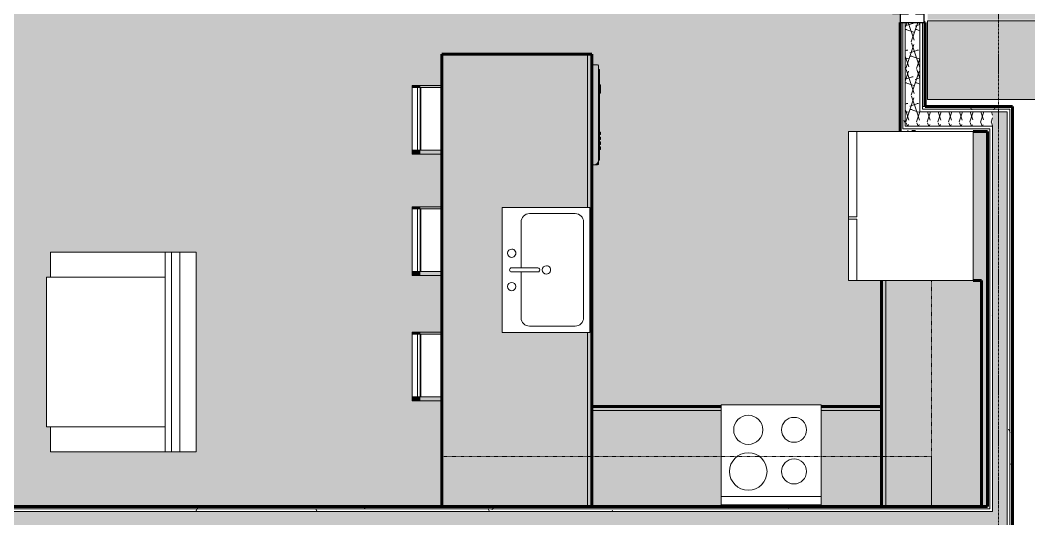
# Model space of a CAD drawing. Header units: inches. Extents: x -4105 to -1989, y 9836 to 11159.
# Drawn here: x -3716.2 to -3474, y 10550.2 to 10669.9 of the extents above; entities that cross this region are included whole.
import ezdxf

# ---------------------------------------------------------------- set-up
doc = ezdxf.new("R2010")
doc.units = ezdxf.units.IN
doc.header["$MEASUREMENT"] = 0
doc.linetypes.add('Dash', pattern=[0.25, 0.125, -0.125])
doc.linetypes.add('Grid Line 1_2_', pattern=[0.875, 0.5, -0.125, 0.125, -0.125])
for name, color, linetype, lineweight in [('0-1', 7, 'Continuous', 5), ('0-2', 7, 'Continuous', 9), ('A-AREA-PATT-4', 41, 'Continuous', 9), ('A-DOOR', 31, 'Continuous', 18), ('A-DOOR-7', 31, 'Continuous', 30), ('A-DOOR-8', 31, 'Continuous', 9), ('A-DOOR-FRAM', 31, 'Continuous', 30), ('A-FLOR', 192, 'Continuous', 18), ('A-FLOR-2', 192, 'Continuous', 5), ('A-WALL', 113, 'Continuous', 18), ('A-WALL-PATT-4', 111, 'Continuous', 9), ('I-FURN', 30, 'Continuous', 9), ('I-FURN-1', 7, 'Continuous', 9), ('I-FURN-2', 253, 'Continuous', 9), ('I-WALL', 2, 'Continuous', 18), ('I-WALL-2', 2, 'Continuous', 60), ('P-SANR-FIXT-2', 7, 'Continuous', 9), ('Q-CASE-1', 253, 'Continuous', 9), ('Q-CASE-2', 250, 'Continuous', 60), ('Q-CASE-3', 7, 'Continuous', 9), ('Q-CASE-HDLN-1', 7, 'Dash', 9), ('Q-SPCQ-1', 7, 'Continuous', 9), ('Q-SPCQ-2', 55, 'Continuous', 9), ('S-GRID-1', 1, 'Grid Line 1_2_', 9)]:
    doc.layers.add(name, color=color, linetype=linetype, lineweight=lineweight)
pattern_1 = [(0, (0, -1194), (20.48, 5.12), [0.845, -14.515, 0.845, -14.515, -81.92]), (0, (0, -1194), (20.48, 5.12), [-30.72, 0.845, -29.875, 0.845, -14.515, -35.84]), (0, (0, -1194), (20.48, 5.12), [-76.8, 0.845, -9.395, 0.845, -24.755]), (120, (7.68, -1191.44), (-14.67405, 15.1762003), [0.845, -14.515, 0.845, -14.515, -81.92]), (120, (7.68, -1191.44), (-14.67405, 15.1762003), [-30.72, 0.845, -29.875, 0.845, -14.515, -35.84]), (120, (7.68, -1191.44), (-14.67405, 15.1762003), [-76.8, 0.845, -9.395, 0.845, -24.755]), (240, (10.24, -1181.2), (-5.80595, -20.2962003), [0.845, -14.515, 0.845, -14.515, -81.92]), (240, (10.24, -1181.2), (-5.80595, -20.2962003), [-30.72, 0.845, -29.875, 0.845, -14.515, -35.84]), (240, (10.24, -1181.2), (-5.80595, -20.2962003), [-76.8, 0.845, -9.395, 0.845, -24.755])]
pattern_2 = [(161.57, (0.32, -1193.68), (-2.560496185, -0.000537386), [0, -18.214, 2.022, 0]), (18.43, (-0.32, -1193.68), (-2.560496185, 0.000537386), [0, -18.214, 2.022, 0]), (108.43, (0.32, -1193.68), (1.27922091, -6.400876726), [6.07, -14.166]), (71.57, (-0.32, -1193.68), (1.27922091, 6.400876726), [6.07, -14.166])]

# ---------------------------------------------------------------- blocks, each defined once
blk = doc.blocks.new('OD_CW_Base Cabinet - OD_CW_Base Cabinet-1862514-ENLARGED FLOOR PLAN - 3RD FLOOR PLAN - WEST')
at = {"layer": 'Q-CASE-1'}
for points in [[(109.34, 12), (0.74, 12), (0.74, 11), (37.56, 11), (37.56, 11.54), (67.56, 11.54), (67.56, 11), (109.34, 11)], [(109.34, 10.37), (109.34, 11), (67.56, 11), (67.56, -9.46), (37.56, -9.46), (37.56, 11), (0.74, 11), (0.74, -24), (109.34, -24), (109.34, -1.77)]]:
    blk.add_hatch(color=256, dxfattribs=at).paths.add_polyline_path(points, flags=0)
at = {"layer": 'Q-CASE-2'}
for p, q in [((0.74, -24), (0.74, 12)), ((0.74, 12), (109.34, 12)), ((109.34, -24), (0.74, -24))]:
    blk.add_line(p, q, dxfattribs=at)
at = {"layer": 'Q-CASE-3'}
for p, q in [((0.74, 11), (0.74, 12)), ((0.74, 12), (109.34, 12)), ((37.56, 11), (0.74, 11)), ((0.74, -24), (0.74, 11)), ((0.74, 11), (37.56, 11)), ((109.34, 11), (67.56, 11)), ((67.56, 11), (109.34, 11)), ((109.34, -24), (0.74, -24))]:
    blk.add_line(p, q, dxfattribs=at)
blk = doc.blocks.new('Refrigerator_-_Side-by-Side_6047 - 36_ X 30_-1372843-ENLARGED FLOOR PLAN - 3RD FLOOR PLAN - WEST')
at = {"layer": 'Q-SPCQ-1'}
for p, q in [((-17.88, 15.58), (17.87, 15.58)), ((-17.88, -14.42), (-17.88, 15.58)), ((-17.88, 15.58), (-3.13, 15.58)), ((-17.88, 15.58), (-17.88, 13.58)), ((-3.13, 13.58), (-3.13, 15.58)), ((-2.63, 15.58), (17.87, 15.58)), ((-2.63, 15.58), (-2.63, 13.58)), ((17.87, 15.58), (17.87, -14.42)), ((17.87, 13.58), (17.87, 15.58)), ((-3.13, 13.58), (-17.88, 13.58)), ((17.87, 13.58), (-2.63, 13.58)), ((17.87, -14.42), (-17.88, -14.42))]:
    blk.add_line(p, q, dxfattribs=at)
blk = doc.blocks.new('Range - 24_ x 24_-1372826-ENLARGED FLOOR PLAN - 3RD FLOOR PLAN - WEST')
at = {"layer": 'Q-SPCQ-1'}
for p, q in [((0, 0), (24, 0)), ((0, -24), (0, 0)), ((24, 0), (24, -24)), ((0, -22), (24, -22)), ((24, -24), (0, -24))]:
    blk.add_line(p, q, dxfattribs=at)
for centre, radius, start, end in [((6.5, -6), 3.5, 360, 180), ((17.5, -6), 3, 360, 180), ((6.5, -6), 3.5, 180, 0), ((17.5, -6), 3, 180, 0), ((6.5, -16), 4.5, 360, 180), ((17.5, -16), 3, 360, 180), ((6.5, -16), 4.5, 180, 0), ((17.5, -16), 3, 180, 0)]:
    blk.add_arc(centre, radius, start, end, dxfattribs=at)
blk = doc.blocks.new('OD_CW_Base Cabinet - OD_CW_Base Cabinet-1445614-ENLARGED FLOOR PLAN - 3RD FLOOR PLAN - WEST')
at = {"layer": 'Q-CASE-1'}
blk.add_hatch(color=256, dxfattribs=at).paths.add_polyline_path([(70.36, 24), (0.74, 24), (0.74, 1), (15.27, 1), (15.27, 23.62), (39.27, 23.62), (39.27, 1), (70.36, 1)], flags=0)
h = blk.add_hatch(color=256, dxfattribs=at)
h.paths.add_polyline_path([(39.27, 1), (39.27, 0), (70.36, 0), (70.36, 1)], flags=0)
h.paths.add_polyline_path([(0.74, 1), (0.74, 0), (15.27, 0), (15.27, 1), (8.74, 1)], flags=0)
at = {"layer": 'Q-CASE-2'}
for p, q in [((0.74, 24), (0.74, 0)), ((70.36, 0), (70.36, 24)), ((0.74, 0), (15.27, 0)), ((39.27, 0), (70.36, 0))]:
    blk.add_line(p, q, dxfattribs=at)
at = {"layer": 'Q-CASE-3'}
for p, q in [((0.74, 1), (0.74, 24)), ((70.36, 24), (70.36, 1)), ((0.74, 0), (0.74, 1)), ((0.74, 1), (15.27, 1)), ((15.27, 1), (0.74, 1)), ((15.27, 0), (0.74, 0)), ((39.27, 1), (70.36, 1)), ((70.36, 1), (39.27, 1)), ((70.36, 0), (39.27, 0)), ((70.36, 1), (70.36, 0))]:
    blk.add_line(p, q, dxfattribs=at)
blk = doc.blocks.new('OD_CW_Base Cabinet - OD_CW_Base Cabinet-1916523-ENLARGED FLOOR PLAN - 3RD FLOOR PLAN - WEST')
at = {"layer": 'Q-CASE-1'}
for points in [[(54.99, 1), (54.99, 24), (0.74, 24), (0.74, 1), (33.86, 1)], [(54.99, 1), (0.74, 1), (0.74, 0), (54.99, 0)]]:
    blk.add_hatch(color=256, dxfattribs=at).paths.add_polyline_path(points, flags=0)
at = {"layer": 'Q-CASE-2'}
for p, q in [((54.99, 24), (0.74, 24)), ((0.74, 24), (0.74, 22)), ((0.74, 0), (54.99, 0))]:
    blk.add_line(p, q, dxfattribs=at)
at = {"layer": 'Q-CASE-3'}
for p, q in [((0.74, 22), (0.74, 24)), ((0.74, 24), (54.99, 24)), ((0.74, 1), (54.99, 1)), ((54.99, 1), (0.74, 1)), ((54.99, 0), (0.74, 0))]:
    blk.add_line(p, q, dxfattribs=at)
blk = doc.blocks.new('Sink Kitchen-Single - 30_ x 21_-1372827-ENLARGED FLOOR PLAN - 3RD FLOOR PLAN - WEST')
at = {"layer": 'P-SANR-FIXT-2'}
for p, q in [((-14.38, 10.41), (15.62, 10.41)), ((-14.38, -10.59), (-14.38, 10.41)), ((15.62, 10.41), (15.62, -10.59)), ((-10.88, 8.91), (12.12, 8.91)), ((-12.88, -4.09), (-12.88, 6.91)), ((14.12, 6.91), (14.12, -4.09)), ((0.12, -8.34), (0.12, -2.09)), ((1.12, -8.34), (1.12, -2.09)), ((0.12, -6.09), (-10.88, -6.09)), ((12.12, -6.09), (1.12, -6.09)), ((15.62, -10.59), (-14.38, -10.59))]:
    blk.add_line(p, q, dxfattribs=at)
for centre, radius, start, end in [((-10.88, 6.91), 2, 90, 180), ((12.12, 6.91), 2, 360, 90), ((0.62, 0), 1, 360, 180), ((0.62, 0), 1, 180, 0), ((0.62, -2.09), 0.5, 360, 180), ((-10.88, -4.09), 2, 180, 270), ((12.12, -4.09), 2, 270, 0), ((-3.38, -8.34), 1, 360, 180), ((-3.38, -8.34), 1, 180, 0), ((0.62, -8.34), 0.5, 180, 0), ((4.62, -8.34), 1, 0, 180), ((4.62, -8.34), 1, 180, 0)]:
    blk.add_arc(centre, radius, start, end, dxfattribs=at)
blk = doc.blocks.new('Dishwasher_15404 - 34_ counter-1372825-ENLARGED FLOOR PLAN - 3RD FLOOR PLAN - WEST')
at = {"layer": 'Q-SPCQ-2'}
for points in [[(25.8, -24), (26.16, -23.93), (26.34, -23.86), (26.56, -23.69), (26.73, -23.46), (26.84, -23.21), (26.87, -22.91), (26.87, -0.15), (26.82, -0.06), (26.68, 0), (25.25, 0), (25.25, -24)], [(26.87, -22.91), (27.12, -22.91), (27.12, -1.09), (26.87, -1.09), (26.87, -19.24)], [(27.37, -5.81), (27.37, -4.82), (27.12, -4.82), (27.12, -5.81)], [(27.37, -6.79), (27.37, -5.81), (27.12, -5.81), (27.12, -6.79)], [(27.37, -16.74), (27.37, -16.15), (27.12, -16.15), (27.12, -16.74)], [(27.37, -17.92), (27.37, -17.33), (27.12, -17.33), (27.12, -17.92)], [(27.37, -19.1), (27.37, -18.51), (27.12, -18.51), (27.12, -19.1)], [(27.37, -20.28), (27.37, -19.69), (27.12, -19.69), (27.12, -20.28)], [(25.8, -24), (26.68, -24), (26.82, -23.93), (26.87, -23.8), (26.87, -22.93), (26.84, -23.21), (26.68, -23.53), (26.56, -23.69), (26.3, -23.87), (26.08, -23.96)]]:
    blk.add_hatch(color=256, dxfattribs=at).paths.add_polyline_path(points, flags=0)
at = {"layer": 'Q-SPCQ-1'}
for p, q in [((26.68, 0), (25.25, 0)), ((26.87, -22.93), (26.87, -0.2)), ((27.12, -1.09), (26.87, -1.09)), ((27.12, -1.09), (27.12, -22.91)), ((27.37, -4.82), (27.12, -4.82)), ((27.37, -4.82), (27.37, -5.81)), ((27.12, -6.79), (27.37, -6.79)), ((27.37, -5.81), (27.37, -6.79)), ((27.37, -16.15), (27.12, -16.15)), ((27.12, -16.74), (27.37, -16.74)), ((27.37, -16.15), (27.37, -16.74)), ((27.37, -17.33), (27.12, -17.33)), ((27.12, -17.92), (27.37, -17.92)), ((27.37, -18.51), (27.12, -18.51)), ((27.12, -19.1), (27.37, -19.1)), ((27.37, -17.33), (27.37, -17.92)), ((27.37, -18.51), (27.37, -19.1)), ((27.37, -19.69), (27.12, -19.69)), ((27.12, -20.28), (27.37, -20.28)), ((27.37, -19.69), (27.37, -20.28)), ((25.25, -24), (25.8, -24)), ((25.8, -24), (26.68, -24)), ((27.12, -22.91), (26.87, -22.91)), ((26.87, -23.8), (26.87, -22.93))]:
    blk.add_line(p, q, dxfattribs=at)
for centre, radius, start, end in [((26.68, -0.2), 0.197, 360, 90), ((26.68, -0.2), 0.197, 15, 75), ((25.8, -22.93), 1.07, 270, 0), ((26.68, -23.8), 0.197, 270, 0)]:
    blk.add_arc(centre, radius, start, end, dxfattribs=at)
blk = doc.blocks.new('OD_CW_Upper Cabinet - OD_CW_Upper Cabinet-1916543-ENLARGED FLOOR PLAN - 3RD FLOOR PLAN - WEST')
at = {"layer": 'Q-CASE-HDLN-1'}
for p, q in [((0.74, -24), (0.74, -12)), ((0.74, -12), (118.36, -12)), ((118.36, -12), (118.36, -24)), ((118.36, -24), (0.74, -24))]:
    blk.add_line(p, q, dxfattribs=at)
blk = doc.blocks.new('Bar_Stool_6722_1_ - Bar_Stool_6722_1_-1372833-ENLARGED FLOOR PLAN - 3RD FLOOR PLAN - WEST')
at = {"layer": 'I-FURN-2'}
for points in [[(0, -0.62), (0, -0.98), (1, -0.98), (1, 0), (0, 0), (0, -0.6)], [(16, -0.98), (16.5, -0.98), (16.5, 0), (16, 0), (16, -0.94)], [(0, -0.98), (0, -1.78), (1, -1.78), (1, -0.98)], [(0, -2.03), (0, -7.07), (1, -7.07), (1, -1.78), (0, -1.78)], [(16, -1.73), (16, -1.78), (16.5, -1.78), (16.5, -0.98), (16, -0.98), (16, -1.4)], [(16, -7.07), (16.5, -7.07), (16.5, -1.78), (16, -1.78), (16, -2.03)]]:
    blk.add_hatch(color=256, dxfattribs=at).paths.add_polyline_path(points, flags=0)
at = {"layer": 'I-FURN-1'}
for p, q in [((1, 0), (0, 0)), ((0, 0), (0, -0.98)), ((0, -0.98), (1, -0.98)), ((0, -0.98), (0, -1.78)), ((0, -1.78), (1, -1.78)), ((0, -7.07), (0, -1.78)), ((1, -1.24), (1, 0)), ((16, 0), (1, 0)), ((1, -1.91), (1, -1.24)), ((16, -1.24), (1, -1.24)), ((1, -1.91), (16, -1.91)), ((1, -2.03), (1, -1.91)), ((1, -7.07), (1, -2.03)), ((1, -2.03), (16, -2.03)), ((16.5, 0), (16, 0)), ((16, 0), (16, -1.24)), ((16, -0.98), (16.5, -0.98)), ((16, -1.24), (16, -1.91)), ((16, -1.78), (16.5, -1.78)), ((16, -1.91), (16, -2.03)), ((16, -2.03), (16, -7.07)), ((16.5, -0.98), (16.5, 0)), ((16.5, -1.78), (16.5, -0.98)), ((16.5, -1.78), (16.5, -7.07))]:
    blk.add_line(p, q, dxfattribs=at)
blk = doc.blocks.new('OD_CW_Upper Cabinet - OD_CW_Upper Cabinet-1916511-ENLARGED FLOOR PLAN - 3RD FLOOR PLAN - WEST')
at = {"layer": 'Q-CASE-HDLN-1'}
for p, q in [((0.74, -24), (0.74, -12)), ((0.74, -12), (54.99, -12)), ((54.99, -12), (54.99, -24)), ((54.99, -24), (0.74, -24))]:
    blk.add_line(p, q, dxfattribs=at)
blk = doc.blocks.new('Couch-Both_Arms-Generic - 2-1523460-ENLARGED FLOOR PLAN - 3RD FLOOR PLAN - WEST')
at = {"layer": 'I-FURN'}
for p, q in [((-24, 17.5), (-18, 17.5)), ((-24, -10), (-24, 17.5)), ((-18, 18.5), (18, 18.5)), ((-18, 17.5), (-18, 18.5)), ((-18, 17.5), (-18, -10)), ((18, 18.5), (18, 17.5)), ((18, 17.5), (24, 17.5)), ((18, -10), (18, 17.5)), ((24, 17.5), (24, -10)), ((-24, -10), (24, -10)), ((-24, -13.5), (-24, -10)), ((-24, -11.5), (24, -11.5)), ((24, -10), (24, -13.5)), ((-24, -13.5), (24, -13.5)), ((24, -13.5), (-24, -13.5))]:
    blk.add_line(p, q, dxfattribs=at)
at = {"layer": 'I-FURN-1'}
for p, q in [((-24, -17.5), (-24, -13.5)), ((24, -13.5), (24, -17.5)), ((24, -17.5), (-24, -17.5))]:
    blk.add_line(p, q, dxfattribs=at)
blk = doc.blocks.new('CTR - 1st Phase - Unit Layouts_rvt-1-ENLARGED FLOOR PLAN - 3RD FLOOR PLAN - WEST')
at = {"layer": '0-2'}
for name, p, rotation in [('OD_CW_Base Cabinet - OD_CW_Base Cabinet-1862514-ENLARGED FLOOR PLAN - 3RD FLOOR PLAN - WEST', (-3590.97, 10662.53), 269.9999999999955), ('Bar_Stool_6722_1_ - Bar_Stool_6722_1_-1372833-ENLARGED FLOOR PLAN - 3RD FLOOR PLAN - WEST', (-3622.05, 10637.74), 89.99999999990284), ('Refrigerator_-_Side-by-Side_6047 - 36_ X 30_-1372843-ENLARGED FLOOR PLAN - 3RD FLOOR PLAN - WEST', (-3501.77, 10625.31), 89.99999999999746), ('Bar_Stool_6722_1_ - Bar_Stool_6722_1_-1372833-ENLARGED FLOOR PLAN - 3RD FLOOR PLAN - WEST', (-3622.05, 10608.62), 89.99999999990284), ('Sink Kitchen-Single - 30_ x 21_-1372827-ENLARGED FLOOR PLAN - 3RD FLOOR PLAN - WEST', (-3589.84, 10610.59), 269.9999999999953), ('Couch-Both_Arms-Generic - 2-1523460-ENLARGED FLOOR PLAN - 3RD FLOOR PLAN - WEST', (-3691.4, 10590.26), 90.00000000000914), ('OD_CW_Base Cabinet - OD_CW_Base Cabinet-1916523-ENLARGED FLOOR PLAN - 3RD FLOOR PLAN - WEST', (-3509.35, 10608.18), 270.0000000000001), ('OD_CW_Upper Cabinet - OD_CW_Upper Cabinet-1916511-ENLARGED FLOOR PLAN - 3RD FLOOR PLAN - WEST', (-3509.35, 10552.45), 89.99999999998816), ('Bar_Stool_6722_1_ - Bar_Stool_6722_1_-1372833-ENLARGED FLOOR PLAN - 3RD FLOOR PLAN - WEST', (-3622.05, 10578.5), 89.99999999990284), ('OD_CW_Base Cabinet - OD_CW_Base Cabinet-1445614-ENLARGED FLOOR PLAN - 3RD FLOOR PLAN - WEST', (-3508.61, 10577.19), 180)]:
    blk.add_blockref(name, p, dxfattribs=dict(at, rotation=rotation))
for name, p in [('Dishwasher_15404 - 34_ counter-1372825-ENLARGED FLOOR PLAN - 3RD FLOOR PLAN - WEST', (-3604.22, 10659.19)), ('Range - 24_ x 24_-1372826-ENLARGED FLOOR PLAN - 3RD FLOOR PLAN - WEST', (-3547.88, 10577.56)), ('OD_CW_Upper Cabinet - OD_CW_Upper Cabinet-1916543-ENLARGED FLOOR PLAN - 3RD FLOOR PLAN - WEST', (-3615.71, 10577.19))]:
    blk.add_blockref(name, p, dxfattribs=at)
blk = doc.blocks.new('CTR - 1st Phase - Shell_rvt-1-ENLARGED FLOOR PLAN - 3RD FLOOR PLAN - WEST')
at = {"layer": 'S-GRID-1'}
blk.add_line((-3481.32, 9836.18), (-3481.32, 11126.32), dxfattribs=at)
blk = doc.blocks.new('HOLLOW METAL - UNIT DOOR-2058696-ENLARGED FLOOR PLAN - 3RD FLOOR PLAN - WEST')
at = {"layer": 'A-DOOR-7'}
for p, q in [((18, 39.25), (16.25, 39.25)), ((16.25, 39.25), (16.25, 3.25)), ((18, 3.25), (18, 39.25)), ((16.25, 3.25), (18, 3.25))]:
    blk.add_line(p, q, dxfattribs=at)
at = {"layer": 'A-DOOR-8'}
blk.add_arc((18, 3.25), 36, 90, 180, dxfattribs=at)
at = {"layer": 'A-DOOR-FRAM'}
for p, q in [((-18, 3.25), (-20, 3.25)), ((-20, 3.25), (-20, -2.5)), ((-18, 1.3125), (-18, 3.25)), ((18, 3.25), (18, 1.3125)), ((20, 3.25), (18, 3.25)), ((20, -2.5), (20, 3.25)), ((-17.375, 1.3125), (-18, 1.3125)), ((-17.375, -0.5625), (-17.375, 1.3125)), ((18, 1.3125), (17.375, 1.3125)), ((17.375, 1.3125), (17.375, -0.5625)), ((-18, -2.5), (-18, -0.5625)), ((-18, -0.5625), (-17.375, -0.5625)), ((17.375, -0.5625), (18, -0.5625)), ((18, -0.5625), (18, -2.5)), ((-20, -2.5), (-18, -2.5)), ((18, -2.5), (20, -2.5))]:
    blk.add_line(p, q, dxfattribs=at)

msp = doc.modelspace()

# ---------------------------------------------------------------- hatches: boundary and pattern name
at = {"layer": 'A-AREA-PATT-4'}
h = msp.add_hatch(color=256, dxfattribs=at)
h.paths.add_polyline_path([(-3702.74, 10553.19), (-3614.97, 10553.19), (-3614.97, 10578.5), (-3622.05, 10578.5), (-3622.05, 10595), (-3614.97, 10595), (-3614.97, 10608.62), (-3622.05, 10608.62), (-3622.05, 10625.12), (-3614.97, 10625.12), (-3614.97, 10637.74), (-3622.05, 10637.74), (-3622.05, 10654.24), (-3614.97, 10654.24), (-3614.97, 10661.79), (-3578.97, 10661.79), (-3578.97, 10659.19), (-3577.49, 10659.18), (-3577.41, 10659.13), (-3577.35, 10658.99), (-3577.35, 10658.1), (-3577.1, 10658.1), (-3577.1, 10654.37), (-3576.85, 10654.37), (-3576.85, 10652.4), (-3577.1, 10652.4), (-3577.1, 10643.04), (-3576.85, 10643.04), (-3576.85, 10642.45), (-3577.1, 10642.45), (-3577.1, 10641.86), (-3576.85, 10641.86), (-3576.85, 10641.27), (-3577.1, 10641.27), (-3577.1, 10640.68), (-3576.85, 10640.68), (-3576.85, 10640.09), (-3577.1, 10640.09), (-3577.1, 10639.5), (-3576.85, 10639.5), (-3576.85, 10638.91), (-3577.1, 10638.91), (-3577.1, 10636.28), (-3577.35, 10636.26), (-3577.37, 10635.33), (-3577.41, 10635.25), (-3577.55, 10635.19), (-3578.97, 10635.19), (-3578.97, 10577.19), (-3547.88, 10577.19), (-3547.88, 10577.56), (-3523.88, 10577.56), (-3523.88, 10577.19), (-3509.35, 10577.19), (-3509.35, 10607.44), (-3517.35, 10607.44), (-3517.35, 10643.19), (-3504.92, 10643.19), (-3504.92, 10671.39), (-3502.99, 10671.39), (-3502.99, 10672.01), (-3501.92, 10672.01), (-3501.92, 10706.76), (-3502.99, 10706.76), (-3502.99, 10707.39), (-3504.92, 10707.39), (-3504.92, 10711.64), (-3520.75, 10711.64), (-3520.75, 10720.35), (-3519.75, 10720.35), (-3519.75, 10722.35), (-3517.81, 10722.35), (-3517.81, 10722.98), (-3515.94, 10722.98), (-3515.94, 10722.35), (-3514, 10722.35), (-3514, 10720.35), (-3516, 10720.35), (-3516, 10716.39), (-3483.97, 10716.39), (-3483.98, 10769.06), (-3516, 10769.06), (-3516, 10760.35), (-3514, 10760.35), (-3514, 10758.35), (-3515.94, 10758.35), (-3515.94, 10757.73), (-3517.81, 10757.73), (-3517.81, 10758.35), (-3519.75, 10758.35), (-3519.75, 10760.35), (-3520.75, 10760.35), (-3520.75, 10769.06), (-3538.37, 10769.06), (-3538.37, 10773.81), (-3483.97, 10773.81), (-3483.97, 10835.19), (-3518.1, 10835.19), (-3518.1, 10833.05), (-3522.85, 10833.05), (-3522.85, 10835.19), (-3528.87, 10835.19), (-3528.87, 10827.46), (-3529, 10826.5), (-3529.37, 10825.6), (-3529.96, 10824.83), (-3530.74, 10824.24), (-3531.63, 10823.86), (-3532.68, 10823.74), (-3533.99, 10823.74), (-3533.64, 10820.71), (-3532.45, 10819.71), (-3531.88, 10818.71), (-3531.61, 10817.71), (-3531.44, 10816.71), (-3531.35, 10815.71), (-3531.52, 10813.72), (-3532.06, 10811.71), (-3532.79, 10809.71), (-3533.72, 10807.71), (-3535.11, 10805.71), (-3536.11, 10804.71), (-3536.97, 10804.21), (-3538.35, 10803.71), (-3539.35, 10803.71), (-3540.72, 10804.21), (-3541.59, 10804.71), (-3542.59, 10805.71), (-3543.98, 10807.71), (-3544.91, 10809.71), (-3545.64, 10811.71), (-3546.17, 10813.72), (-3546.35, 10815.71), (-3546.26, 10816.71), (-3546.08, 10817.71), (-3545.82, 10818.71), (-3545.25, 10819.71), (-3544.06, 10820.71), (-3543.71, 10823.74), (-3545.1, 10823.74), (-3546.06, 10823.86), (-3546.96, 10824.24), (-3547.73, 10824.83), (-3548.33, 10825.6), (-3548.7, 10826.5), (-3548.82, 10827.46), (-3548.82, 10835.19), (-3556.85, 10835.19), (-3556.85, 10811.19), (-3615.25, 10811.19), (-3615.25, 10810.81), (-3620, 10810.81), (-3620, 10835.19), (-3851.85, 10835.19), (-3851.85, 10743.6), (-3819.57, 10743.6), (-3819.57, 10737.55), (-3824.32, 10737.55), (-3824.32, 10738.85), (-3852.47, 10738.85), (-3852.47, 10741.81), (-3855.72, 10741.81), (-3855.72, 10703.79), (-3852.47, 10703.79), (-3852.47, 10708.54), (-3709.8, 10708.54), (-3709.8, 10703.79), (-3851.85, 10703.79), (-3851.85, 10553.19), (-3800.41, 10553.19), (-3800.41, 10569.31), (-3799.75, 10569.31), (-3799.72, 10569.35), (-3799.26, 10569.35), (-3799.26, 10569.31), (-3784.07, 10569.31), (-3784.07, 10569.35), (-3783.07, 10569.35), (-3783.07, 10569.31), (-3782.41, 10569.31), (-3782.41, 10565.31), (-3746.41, 10565.31), (-3746.41, 10569.31), (-3745.75, 10569.31), (-3745.75, 10569.35), (-3744.75, 10569.35), (-3744.75, 10569.31), (-3729.56, 10569.31), (-3729.56, 10569.35), (-3729.07, 10569.35), (-3729.07, 10569.31), (-3728.41, 10569.31), (-3728.41, 10553.19), (-3704.49, 10553.19)], flags=0)
h.paths.add_polyline_path([(-3483.97, 10553.19), (-3483.97, 10643.19), (-3487.35, 10643.19), (-3487.35, 10607.44), (-3485.35, 10607.44), (-3485.35, 10553.19)], flags=0)
h.paths.add_polyline_path([(-3815.16, 10566.26), (-3847.9, 10566.26), (-3847.9, 10614.26), (-3812.9, 10614.26), (-3812.9, 10608.26), (-3811.9, 10608.26), (-3811.9, 10572.26), (-3812.9, 10572.26), (-3812.9, 10566.26)], flags=0)
h.paths.add_polyline_path([(-3705.49, 10566.26), (-3708.9, 10566.26), (-3708.9, 10572.26), (-3709.9, 10572.26), (-3709.9, 10608.26), (-3708.9, 10608.26), (-3708.9, 10614.26), (-3673.9, 10614.26), (-3673.9, 10566.26), (-3704.49, 10566.26)], flags=0)
h.paths.add_polyline_path([(-3763.81, 10617.59), (-3796.9, 10617.59), (-3796.9, 10618.59), (-3802.9, 10618.59), (-3802.9, 10653.59), (-3718.9, 10653.59), (-3718.9, 10618.59), (-3724.9, 10618.59), (-3724.9, 10617.59)], flags=0)
h.paths.add_polyline_path([(-3648.12, 10703.79), (-3673.8, 10703.79), (-3673.8, 10708.54), (-3648.75, 10708.54), (-3648.75, 10715.41), (-3649.5, 10715.41), (-3649.5, 10717.91), (-3648.75, 10717.91), (-3648.75, 10718.16), (-3647.37, 10718.16), (-3647.37, 10738.16), (-3648.75, 10738.16), (-3648.75, 10760.41), (-3649.5, 10760.41), (-3649.5, 10762.91), (-3648.75, 10762.91), (-3648.75, 10773.81), (-3620, 10773.81), (-3620, 10776.81), (-3615.25, 10776.81), (-3615.25, 10773.81), (-3570.37, 10773.81), (-3570.37, 10769.06), (-3586.5, 10769.06), (-3586.5, 10762.91), (-3585.75, 10762.91), (-3585.75, 10760.41), (-3586.5, 10760.41), (-3586.5, 10760.16), (-3587.87, 10760.16), (-3587.87, 10740.16), (-3586.5, 10740.16), (-3586.5, 10717.91), (-3585.75, 10717.91), (-3585.75, 10715.41), (-3586.5, 10715.41), (-3586.5, 10703.79), (-3644.62, 10703.79)], flags=0)
h.paths.add_polyline_path([(-3540.92, 10705.64), (-3540.92, 10707.39), (-3504.92, 10707.39), (-3504.92, 10705.64), (-3537.02, 10705.64)], flags=0)
h.paths.add_polyline_path([(-3591.25, 10708.54), (-3591.25, 10715.41), (-3592, 10715.41), (-3592, 10717.91), (-3591.25, 10717.91), (-3591.25, 10718.16), (-3587.87, 10718.16), (-3587.87, 10738.16), (-3589.25, 10738.16), (-3589.25, 10760.16), (-3591.25, 10760.16), (-3591.25, 10760.41), (-3592, 10760.41), (-3592, 10762.91), (-3591.25, 10762.91), (-3591.25, 10769.06), (-3615.25, 10769.06), (-3615.25, 10708.54)], flags=0)
h.paths.add_polyline_path([(-3620, 10708.54), (-3620, 10769.06), (-3644, 10769.06), (-3644, 10762.91), (-3643.25, 10762.91), (-3643.25, 10760.41), (-3644, 10760.41), (-3644, 10760.16), (-3647.37, 10760.16), (-3647.37, 10740.16), (-3646, 10740.16), (-3646, 10718.16), (-3644, 10718.16), (-3644, 10717.91), (-3643.25, 10717.91), (-3643.25, 10715.41), (-3644, 10715.41), (-3644, 10708.54), (-3641.47, 10708.54)], flags=0)
h.paths.add_polyline_path([(-3851.47, 10708.8), (-3851.47, 10736.8), (-3826.22, 10736.8), (-3826.22, 10727.3), (-3825.72, 10727.29), (-3825.72, 10726.8), (-3826.22, 10726.8), (-3826.22, 10710.55), (-3825.72, 10710.54), (-3825.72, 10709.8), (-3826.22, 10709.8), (-3826.22, 10708.8), (-3850.47, 10708.8)], flags=0)
h.paths.add_polyline_path([(-3492.91, 10741.96), (-3512.41, 10741.96), (-3512.41, 10766.96), (-3486.41, 10766.96), (-3486.41, 10741.96)], flags=0)
h.paths.add_polyline_path([(-3786.43, 10753), (-3786.43, 10833), (-3708.43, 10833), (-3708.43, 10753), (-3763.81, 10753)], flags=0)
h.paths.add_polyline_path([(-3555.75, 10756.6), (-3555.75, 10758.35), (-3519.75, 10758.35), (-3519.75, 10756.6)], flags=0)
h.paths.add_polyline_path([(-3522.22, 10807.93), (-3522.85, 10807.93), (-3522.85, 10813.05), (-3518.1, 10813.05), (-3518.1, 10812.68), (-3485.6, 10812.68), (-3485.6, 10807.93), (-3519.54, 10807.93)], flags=0)
h.paths.add_polyline_path([(-3808.43, 10814.5), (-3808.43, 10832.5), (-3790.43, 10832.5), (-3790.43, 10814.5)], flags=0)
h.paths.add_polyline_path([(-3706.5, 10814.5), (-3706.5, 10832.5), (-3688.5, 10832.5), (-3688.5, 10814.5)], flags=0)
at = {"layer": 'A-FLOR-2'}
h = msp.add_hatch(color=256, dxfattribs=at)
h.paths.add_polyline_path([(-3480.18, 10650.86), (-3434.72, 10650.86), (-3434.72, 10669.81), (-3498.33, 10669.81), (-3498.33, 10650.86)], flags=0)
h.paths.add_polyline_path([(-3434.72, 10670.06), (-3434.72, 10708.21), (-3498.33, 10708.21), (-3498.33, 10670.06), (-3458.47, 10670.06)], flags=0)
h.paths.add_polyline_path([(-3434.72, 10708.46), (-3434.72, 10727.41), (-3477.97, 10727.41), (-3477.97, 10708.46), (-3457.04, 10708.46)], flags=0)
at = {"layer": 'A-WALL-PATT-4'}
h = msp.add_hatch(dxfattribs=at)
h.set_pattern_fill('FP_1', color=256, style=0, pattern_type=2)
h.set_pattern_definition(pattern_1)
h.paths.add_polyline_path([(-3504.3, 10644.44), (-3503.67, 10644.44), (-3503.67, 10669.39), (-3504.3, 10669.39), (-3504.3, 10645.04)], flags=0)
h.paths.add_polyline_path([(-3504.3, 10709.39), (-3503.67, 10709.39), (-3503.67, 10711.64), (-3504.3, 10711.64), (-3504.3, 10710.39)], flags=0)
h = msp.add_hatch(dxfattribs=at)
h.set_pattern_fill('FP_4', color=256, style=0, pattern_type=2)
h.set_pattern_definition(pattern_2)
h.paths.add_polyline_path([(-3503.67, 10647.94), (-3500.17, 10647.94), (-3500.17, 10669.39), (-3503.67, 10669.39), (-3503.67, 10648.49)], flags=0)
h.paths.add_polyline_path([(-3502.99, 10709.39), (-3500.17, 10709.39), (-3500.17, 10711.64), (-3503.67, 10711.64), (-3503.67, 10709.39)], flags=0)
h = msp.add_hatch(dxfattribs=at)
h.set_pattern_fill('FP_1', color=256, style=0, pattern_type=2)
h.set_pattern_definition(pattern_1)
h.paths.add_polyline_path([(-3478.6, 10648.56), (-3478.6, 10649.19), (-3499.55, 10649.19), (-3499.55, 10648.56), (-3478.99, 10648.56)], flags=0)
h = msp.add_hatch(dxfattribs=at)
h.set_pattern_fill('FP_1', color=256, style=0, pattern_type=2)
h.set_pattern_definition(pattern_1)
h.paths.add_polyline_path([(-3478.6, 10412.79), (-3477.97, 10412.79), (-3477.97, 10649.19), (-3478.6, 10649.19), (-3478.6, 10413.41)], flags=0)
h = msp.add_hatch(dxfattribs=at)
h.set_pattern_fill('FP_4', color=256, style=0, pattern_type=2)
h.set_pattern_definition(pattern_2)
h.paths.add_polyline_path([(-3482.72, 10644.44), (-3482.72, 10647.94), (-3503.67, 10647.94), (-3503.67, 10644.44), (-3483.35, 10644.44)], flags=0)
h = msp.add_hatch(dxfattribs=at)
h.set_pattern_fill('FP_1', color=256, style=0, pattern_type=2)
h.set_pattern_definition(pattern_1)
h.paths.add_polyline_path([(-3483.35, 10647.94), (-3479.22, 10647.94), (-3479.22, 10648.56), (-3500.17, 10648.56), (-3500.17, 10647.94), (-3483.97, 10647.94)], flags=0)
h = msp.add_hatch(dxfattribs=at)
h.set_pattern_fill('FP_4', color=256, style=0, pattern_type=2)
h.set_pattern_definition(pattern_2)
h.paths.add_polyline_path([(-3482.71, 10414.04), (-3479.22, 10414.04), (-3479.22, 10647.94), (-3482.72, 10647.94), (-3482.72, 10414.04)], flags=0)
h = msp.add_hatch(dxfattribs=at)
h.set_pattern_fill('FP_1', color=256, style=0, pattern_type=2)
h.set_pattern_definition(pattern_1)
h.paths.add_polyline_path([(-3479.21, 10413.41), (-3478.6, 10413.41), (-3478.6, 10648.56), (-3479.22, 10648.56), (-3479.22, 10413.41)], flags=0)
h = msp.add_hatch(dxfattribs=at)
h.set_pattern_fill('FP_1', color=256, style=0, pattern_type=2)
h.set_pattern_definition(pattern_1)
h.paths.add_polyline_path([(-3483.35, 10417.54), (-3482.72, 10417.54), (-3482.72, 10548.44), (-3483.35, 10548.44), (-3483.35, 10417.54)], flags=0)
h.paths.add_polyline_path([(-3482.72, 10551.94), (-3482.72, 10644.44), (-3483.35, 10644.44), (-3483.35, 10551.94)], flags=0)
h = msp.add_hatch(dxfattribs=at)
h.set_pattern_fill('FP_1', color=256, style=0, pattern_type=2)
h.set_pattern_definition(pattern_1)
h.paths.add_polyline_path([(-3483.97, 10643.19), (-3483.97, 10643.81), (-3504.92, 10643.81), (-3504.92, 10643.19), (-3487.35, 10643.19)], flags=0)
h = msp.add_hatch(dxfattribs=at)
h.set_pattern_fill('FP_1', color=256, style=0, pattern_type=2)
h.set_pattern_definition(pattern_1)
h.paths.add_polyline_path([(-3483.35, 10418.16), (-3483.35, 10547.81), (-3483.97, 10547.81), (-3483.97, 10418.16)], flags=0)
h.paths.add_polyline_path([(-3483.35, 10552.56), (-3483.35, 10643.81), (-3483.97, 10643.81), (-3483.97, 10552.56)], flags=0)
h = msp.add_hatch(dxfattribs=at)
h.set_pattern_fill('FP_1', color=256, style=0, pattern_type=2)
h.set_pattern_definition(pattern_1)
h.paths.add_polyline_path([(-3485.35, 10552.56), (-3483.97, 10552.56), (-3483.97, 10553.19), (-3852.47, 10553.19), (-3852.47, 10552.56), (-3489.01, 10552.56)], flags=0)
h = msp.add_hatch(dxfattribs=at)
h.set_pattern_fill('FP_1', color=256, style=0, pattern_type=2)
h.set_pattern_definition(pattern_1)
h.paths.add_polyline_path([(-3483.35, 10551.94), (-3483.35, 10552.56), (-3852.47, 10552.56), (-3852.47, 10551.94), (-3483.97, 10551.94)], flags=0)
h = msp.add_hatch(dxfattribs=at)
h.set_pattern_fill('FP_4', color=256, style=0, pattern_type=2)
h.set_pattern_definition(pattern_2)
h.paths.add_polyline_path([(-3482.85, 10548.44), (-3482.72, 10548.44), (-3482.72, 10551.94), (-3852.47, 10551.94), (-3852.47, 10548.44), (-3483.35, 10548.44)], flags=0)
at = {"layer": 'I-WALL'}
h = msp.add_hatch(color=256, dxfattribs=at)
h.paths.add_polyline_path([(-3498.92, 10649.19), (-3498.92, 10669.39), (-3499.55, 10669.39), (-3499.55, 10649.19)], flags=0)
h.paths.add_polyline_path([(-3498.92, 10709.39), (-3498.92, 10710.39), (-3499.55, 10710.39), (-3499.55, 10709.39), (-3499.17, 10709.39)], flags=0)

# ---------------------------------------------------------------- linework, layer by layer
at = {"layer": 'A-FLOR'}
for p, q in [((-3434.72, 10669.81), (-3498.33, 10669.81)), ((-3498.33, 10669.81), (-3498.33, 10650.86)), ((-3498.33, 10650.86), (-3434.72, 10650.86))]:
    msp.add_line(p, q, dxfattribs=at)
at = {"layer": 'A-WALL'}
for p, q in [((-3504.3, 10669.39), (-3504.3, 10643.81)), ((-3503.67, 10644.44), (-3503.67, 10669.39)), ((-3500.17, 10669.39), (-3500.17, 10647.94)), ((-3499.55, 10669.39), (-3499.55, 10648.56)), ((-3499.55, 10649.19), (-3498.92, 10649.19)), ((-3479.22, 10647.94), (-3500.17, 10647.94)), ((-3478.6, 10648.56), (-3499.55, 10648.56)), ((-3479.22, 10414.04), (-3479.22, 10647.94)), ((-3478.6, 10413.41), (-3478.6, 10648.56)), ((-3482.72, 10644.44), (-3503.67, 10644.44)), ((-3482.72, 10551.94), (-3482.72, 10644.44)), ((-3483.35, 10643.81), (-3504.3, 10643.81)), ((-3483.35, 10552.56), (-3483.35, 10643.81)), ((-3483.35, 10552.56), (-3852.47, 10552.56)), ((-3482.72, 10551.94), (-3852.47, 10551.94))]:
    msp.add_line(p, q, dxfattribs=at)
at = {"layer": 'I-WALL-2'}
for p, q in [((-3504.92, 10669.39), (-3504.92, 10643.19)), ((-3498.92, 10669.39), (-3499.17, 10669.39)), ((-3498.92, 10649.19), (-3498.92, 10669.39)), ((-3477.97, 10649.19), (-3498.92, 10649.19)), ((-3477.97, 10412.79), (-3477.97, 10649.19)), ((-3487.35, 10643.19), (-3483.97, 10643.19)), ((-3483.97, 10643.19), (-3483.97, 10553.19)), ((-3483.97, 10553.19), (-3745.41, 10553.19))]:
    msp.add_line(p, q, dxfattribs=at)

# ---------------------------------------------------------------- block references
at = {"layer": '0-1'}
for name in ['CTR - 1st Phase - Shell_rvt-1-ENLARGED FLOOR PLAN - 3RD FLOOR PLAN - WEST', 'CTR - 1st Phase - Unit Layouts_rvt-1-ENLARGED FLOOR PLAN - 3RD FLOOR PLAN - WEST']:
    msp.add_blockref(name, (0, 0), dxfattribs=at)
at = {"layer": 'A-DOOR', "rotation": 89.999999999997}
msp.add_blockref('HOLLOW METAL - UNIT DOOR-2058696-ENLARGED FLOOR PLAN - 3RD FLOOR PLAN - WEST', (-3501.67, 10689.39), dxfattribs=at)

doc.saveas('drawing.dxf')
